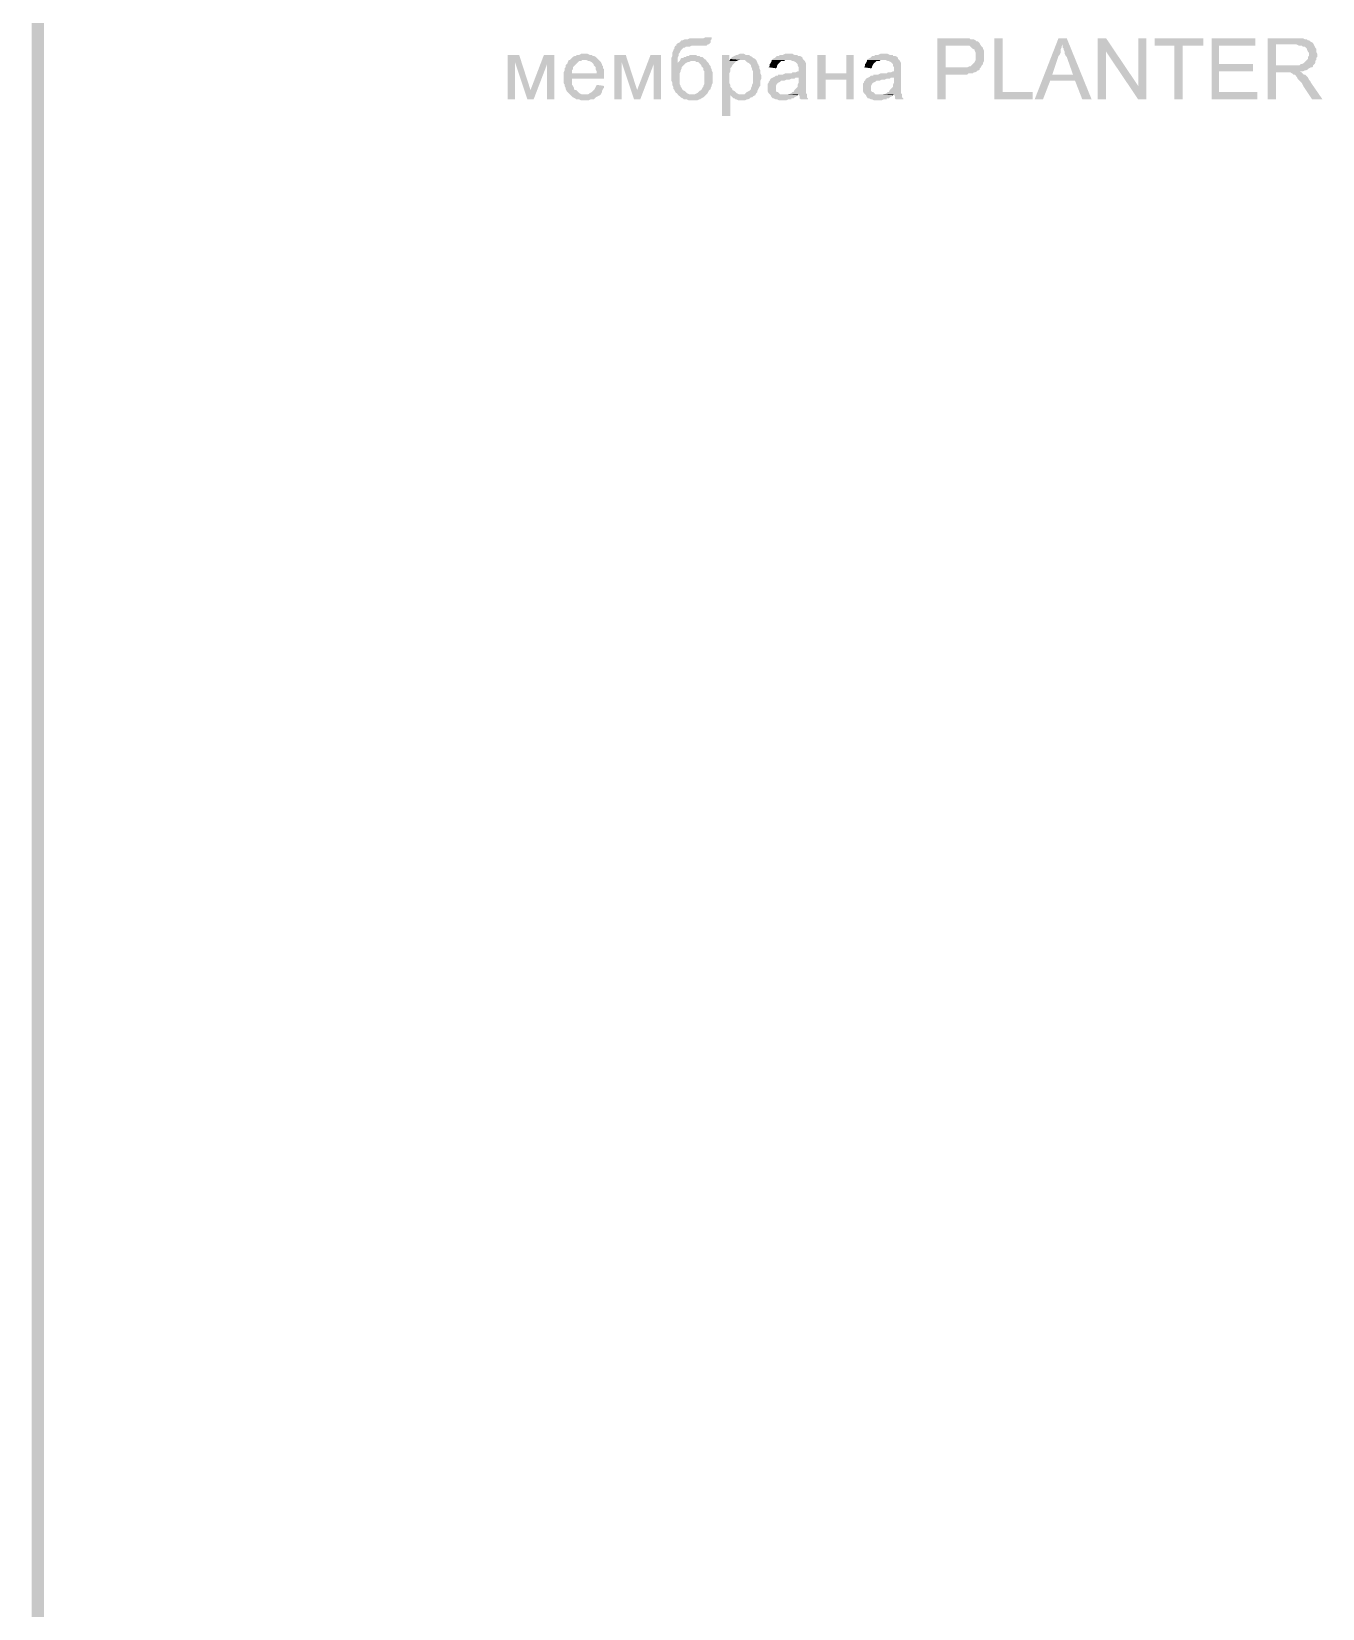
# Model space of a CAD drawing. Header units: millimetres. Extents: x -383313 to -161684, y -117025 to 99224.
# Drawn here: x -371987 to -366709, y -12191 to -5745 of the extents above; entities that cross this region are included whole.
import ezdxf

# ---------------------------------------------------------------- set-up
doc = ezdxf.new("R2010")
doc.units = ezdxf.units.MM
doc.header["$MEASUREMENT"] = 0
doc.layers.add('PDF_Solid Fills', color=7, linetype='Continuous')

# ---------------------------------------------------------------- blocks, each defined once
blk = doc.blocks.new('A$Cf5759c35')
at = {"layer": 'PDF_Solid Fills'}
for points in [[(-10769.6, 12496.8), (-10769.6, 12496.8), (-10778.1, 12492.6), (-10778.1, 12492.6), (-10778.1, 12492.6), (-10782.3, 12492.6), (-10790.8, 12492.6), (-10799.2, 12492.6), (-10811.9, 12492.6), (-10820.4, 12492.6), (-10828.9, 12492.6), (-10833.1, 12492.6), (-10841.6, 12488.3), (-10850, 12488.3), (-10854.3, 12488.3), (-10862.7, 12484.1), (-10867, 12484.1), (-10871.2, 12479.9), (-10875.4, 12475.6), (-10883.9, 12471.4), (-10888.1, 12467.2), (-10888.1, 12462.9), (-10892.4, 12462.9), (-10896.6, 12454.5), (-10896.6, 12450.2), (-10900.8, 12446), (-10900.8, 12441.8), (-10905.1, 12433.3), (-10905.1, 12429.1), (-10905.1, 12420.6), (-10909.3, 12412.1), (-10909.3, 12407.9), (-10909.3, 12399.4), (-10909.3, 12391), (-10909.3, 12382.5), (-10909.3, 12369.8), (-10909.3, 12365.6), (-10909.3, 12357.1), (-10909.3, 12348.6), (-10909.3, 12340.2), (-10909.3, 12331.7), (-10909.3, 12323.2), (-10909.3, 12319), (-10905.1, 12310.5), (-10905.1, 12306.3), (-10905.1, 12302.1), (-10900.8, 12293.6), (-10900.8, 12289.4), (-10900.8, 12285.1), (-10896.6, 12280.9), (-10892.4, 12272.4), (-10888.1, 12268.2), (-10883.9, 12264), (-10879.7, 12259.7), (-10875.4, 12255.5), (-10871.2, 12251.3), (-10862.7, 12247), (-10858.5, 12242.8), (-10854.3, 12242.8), (-10845.8, 12242.8), (-10837.3, 12238.6), (-10833.1, 12238.6), (-10824.6, 12238.6), (-10816.2, 12238.6), (-10811.9, 12238.6), (-10803.5, 12238.6), (-10795, 12242.8), (-10790.8, 12242.8), (-10786.5, 12247), (-10778.1, 12251.3), (-10778.1, 12251.3), (-10773.8, 12255.5), (-10769.6, 12259.7), (-10765.4, 12264), (-10824.6, 12264), (-10824.6, 12264), (-10833.1, 12264), (-10837.3, 12264), (-10845.8, 12268.2), (-10850, 12272.4), (-10854.3, 12276.7), (-10862.7, 12280.9), (-10862.7, 12280.9), (-10867, 12289.4), (-10871.2, 12293.6), (-10871.2, 12297.8), (-10875.4, 12306.3), (-10875.4, 12314.8), (-10875.4, 12319), (-10875.4, 12327.5), (-10875.4, 12335.9), (-10875.4, 12344.4), (-10875.4, 12348.6), (-10871.2, 12357.1), (-10871.2, 12361.3), (-10867, 12369.8), (-10867, 12374), (-10862.7, 12378.3), (-10858.5, 12382.5), (-10854.3, 12386.7), (-10883.9, 12391), (-10883.9, 12391), (-10883.9, 12399.4), (-10883.9, 12403.7), (-10883.9, 12412.1), (-10879.7, 12420.6), (-10879.7, 12424.8), (-10879.7, 12429.1), (-10875.4, 12433.3), (-10871.2, 12441.8), (-10867, 12446), (-10862.7, 12450.2), (-10858.5, 12454.5), (-10854.3, 12454.5), (-10850, 12458.7), (-10845.8, 12458.7), (-10837.3, 12458.7), (-10833.1, 12458.7), (-10824.6, 12462.9), (-10816.2, 12462.9), (-10807.7, 12462.9), (-10799.2, 12462.9), (-10790.8, 12462.9), (-10782.3, 12462.9), (-10778.1, 12462.9), (-10769.6, 12462.9), (-10765.4, 12462.9), (-10761.1, 12467.2), (-10756.9, 12467.2), (-10752.7, 12471.4), (-10748.4, 12475.6), (-10748.4, 12484.1), (-10744.2, 12488.3), (-10744.2, 12496.8)], [(-9724, 12492.6), (-9821.3, 12492.6), (-9821.3, 12242.8), (-9787.5, 12242.8), (-9787.5, 12344.4), (-9724, 12344.4), (-9715.5, 12344.4), (-9707, 12344.4), (-9698.6, 12344.4), (-9694.3, 12348.6), (-9685.9, 12348.6), (-9677.4, 12348.6), (-9673.2, 12352.9), (-9668.9, 12352.9), (-9660.5, 12357.1), (-9656.2, 12361.3), (-9652, 12361.3), (-9647.8, 12365.6), (-9647.8, 12369.8), (-9787.5, 12374), (-9787.5, 12462.9), (-9724, 12462.9), (-9643.5, 12462.9), (-9647.8, 12471.4), (-9652, 12475.6), (-9656.2, 12479.9), (-9660.5, 12479.9), (-9664.7, 12484.1), (-9673.2, 12488.3), (-9681.6, 12488.3), (-9685.9, 12488.3), (-9690.1, 12492.6), (-9694.3, 12492.6), (-9702.8, 12492.6), (-9707, 12492.6), (-9715.5, 12492.6)], [(-9643.5, 12462.9), (-9724, 12462.9), (-9690.1, 12462.9), (-9685.9, 12458.7), (-9681.6, 12454.5), (-9677.4, 12450.2), (-9668.9, 12446), (-9668.9, 12446), (-9668.9, 12441.8), (-9664.7, 12433.3), (-9664.7, 12424.8), (-9664.7, 12420.6), (-9664.7, 12416.4), (-9664.7, 12407.9), (-9664.7, 12403.7), (-9668.9, 12395.2), (-9673.2, 12391), (-9677.4, 12386.7), (-9677.4, 12386.7), (-9681.6, 12382.5), (-9685.9, 12378.3), (-9690.1, 12378.3), (-9698.6, 12374), (-9707, 12374), (-9711.3, 12374), (-9724, 12374), (-9787.5, 12374), (-9647.8, 12369.8), (-9643.5, 12374), (-9639.3, 12382.5), (-9635.1, 12386.7), (-9635.1, 12391), (-9630.8, 12399.4), (-9630.8, 12407.9), (-9630.8, 12412.1), (-9630.8, 12420.6), (-9630.8, 12420.6), (-9630.8, 12429.1), (-9630.8, 12433.3), (-9630.8, 12441.8), (-9635.1, 12450.2), (-9635.1, 12454.5), (-9639.3, 12458.7)], [(-9554.6, 12492.6), (-9588.5, 12492.6), (-9588.5, 12242.8), (-9431.9, 12242.8), (-9431.9, 12272.4), (-9554.6, 12272.4)], [(-9292.2, 12492.6), (-9326, 12492.6), (-9423.4, 12242.8), (-9389.5, 12242.8), (-9359.9, 12319), (-9258.3, 12319), (-9351.4, 12344.4), (-9326, 12420.6), (-9326, 12420.6), (-9321.8, 12424.8), (-9317.6, 12433.3), (-9317.6, 12437.5), (-9317.6, 12446), (-9313.3, 12454.5), (-9313.3, 12458.7), (-9309.1, 12467.2)], [(-9292.2, 12492.6), (-9309.1, 12467.2), (-9309.1, 12454.5), (-9304.9, 12450.2), (-9304.9, 12446), (-9300.6, 12437.5), (-9300.6, 12429.1), (-9296.4, 12420.6), (-9292.2, 12416.4), (-9266.8, 12344.4), (-9351.4, 12344.4), (-9258.3, 12319), (-9228.7, 12242.8), (-9190.6, 12242.8)], [(-9131.3, 12492.6), (-9165.2, 12492.6), (-9165.2, 12242.8), (-9131.3, 12242.8), (-9131.3, 12437.5)], [(-8733.4, 12492.6), (-8932.3, 12492.6), (-8932.3, 12462.9), (-8851.9, 12462.9), (-8851.9, 12242.8), (-8818, 12242.8), (-8818, 12462.9), (-8733.4, 12462.9)], [(-8521.7, 12492.6), (-8699.5, 12492.6), (-8699.5, 12242.8), (-8513.2, 12242.8), (-8513.2, 12272.4), (-8669.9, 12272.4), (-8669.9, 12357.1), (-8530.2, 12357.1), (-8530.2, 12386.7), (-8669.9, 12386.7), (-8669.9, 12462.9), (-8521.7, 12462.9)], [(-8356.6, 12492.6), (-8470.9, 12492.6), (-8470.9, 12242.8), (-8437, 12242.8), (-8437, 12352.9), (-8398.9, 12352.9), (-8339.7, 12357.1), (-8335.4, 12357.1), (-8327, 12357.1), (-8318.5, 12361.3), (-8314.3, 12361.3), (-8305.8, 12365.6), (-8301.6, 12369.8), (-8293.1, 12374), (-8288.9, 12374), (-8284.6, 12378.3), (-8284.6, 12382.5), (-8437, 12382.5), (-8437, 12467.2), (-8356.6, 12467.2), (-8284.6, 12471.4), (-8288.9, 12475.6), (-8297.3, 12479.9), (-8301.6, 12484.1), (-8305.8, 12484.1), (-8310, 12488.3), (-8314.3, 12488.3), (-8318.5, 12488.3), (-8327, 12492.6), (-8335.4, 12492.6), (-8339.7, 12492.6), (-8348.1, 12492.6)], [(-8284.6, 12471.4), (-8356.6, 12467.2), (-8352.4, 12467.2), (-8343.9, 12462.9), (-8339.7, 12462.9), (-8331.2, 12462.9), (-8327, 12458.7), (-8318.5, 12458.7), (-8314.3, 12454.5), (-8310, 12450.2), (-8310, 12446), (-8305.8, 12437.5), (-8301.6, 12433.3), (-8301.6, 12424.8), (-8301.6, 12420.6), (-8305.8, 12416.4), (-8305.8, 12407.9), (-8310, 12403.7), (-8314.3, 12399.4), (-8318.5, 12395.2), (-8322.7, 12391), (-8331.2, 12386.7), (-8331.2, 12386.7), (-8335.4, 12386.7), (-8339.7, 12382.5), (-8348.1, 12382.5), (-8356.6, 12382.5), (-8365.1, 12382.5), (-8437, 12382.5), (-8284.6, 12382.5), (-8280.4, 12386.7), (-8276.2, 12391), (-8276.2, 12399.4), (-8271.9, 12403.7), (-8271.9, 12412.1), (-8267.7, 12416.4), (-8267.7, 12424.8), (-8267.7, 12429.1), (-8271.9, 12437.5), (-8271.9, 12441.8), (-8271.9, 12450.2), (-8276.2, 12454.5), (-8280.4, 12462.9), (-8280.4, 12462.9)], [(-11531.6, 12424.8), (-11578.2, 12424.8), (-11578.2, 12242.8), (-11548.5, 12242.8), (-11548.5, 12395.2)], [(-11387.7, 12424.8), (-11430, 12424.8), (-11485, 12280.9), (-11497.7, 12242.8), (-11472.3, 12242.8), (-11417.3, 12386.7)], [(-11324.2, 12403.7), (-11328.4, 12403.7), (-11332.6, 12395.2), (-11332.6, 12391), (-11336.9, 12386.7), (-11341.1, 12382.5), (-11341.1, 12374), (-11345.3, 12369.8), (-11345.3, 12361.3), (-11349.6, 12352.9), (-11349.6, 12348.6), (-11349.6, 12340.2), (-11349.6, 12331.7), (-11349.6, 12323.2), (-11349.6, 12319), (-11349.6, 12310.5), (-11345.3, 12302.1), (-11345.3, 12297.8), (-11341.1, 12289.4), (-11341.1, 12285.1), (-11336.9, 12276.7), (-11332.6, 12272.4), (-11328.4, 12268.2), (-11324.2, 12264), (-11264.9, 12264), (-11264.9, 12264), (-11273.4, 12264), (-11277.6, 12264), (-11286.1, 12268.2), (-11290.3, 12272.4), (-11294.5, 12276.7), (-11298.8, 12280.9), (-11303, 12280.9), (-11307.2, 12285.1), (-11307.2, 12289.4), (-11311.5, 12297.8), (-11315.7, 12302.1), (-11315.7, 12310.5), (-11315.7, 12319), (-11315.7, 12327.5), (-11184.5, 12327.5), (-11184.5, 12327.5), (-11184.5, 12331.7), (-11184.5, 12340.2), (-11184.5, 12348.6), (-11315.7, 12348.6), (-11315.7, 12352.9), (-11315.7, 12361.3), (-11311.5, 12365.6), (-11311.5, 12374), (-11307.2, 12378.3), (-11303, 12382.5), (-11298.8, 12386.7), (-11294.5, 12391), (-11290.3, 12395.2), (-11286.1, 12399.4), (-11277.6, 12399.4), (-11273.4, 12403.7), (-11264.9, 12403.7)], [(-11264.9, 12429.1), (-11264.9, 12429.1), (-11277.6, 12429.1), (-11286.1, 12424.8), (-11294.5, 12424.8), (-11298.8, 12420.6), (-11303, 12420.6), (-11311.5, 12416.4), (-11315.7, 12412.1), (-11319.9, 12407.9), (-11324.2, 12403.7), (-11264.9, 12403.7), (-11260.7, 12403.7), (-11256.4, 12403.7), (-11248, 12399.4), (-11243.7, 12399.4), (-11235.3, 12395.2), (-11231, 12391), (-11226.8, 12386.7), (-11226.8, 12382.5), (-11222.6, 12378.3), (-11218.3, 12374), (-11218.3, 12365.6), (-11214.1, 12357.1), (-11214.1, 12348.6), (-11315.7, 12348.6), (-11184.5, 12348.6), (-11184.5, 12357.1), (-11184.5, 12365.6), (-11188.7, 12369.8), (-11188.7, 12378.3), (-11192.9, 12382.5), (-11192.9, 12386.7), (-11197.2, 12395.2), (-11201.4, 12399.4), (-11205.6, 12403.7), (-11209.9, 12407.9), (-11214.1, 12412.1), (-11218.3, 12416.4), (-11226.8, 12420.6), (-11231, 12420.6), (-11235.3, 12424.8), (-11243.7, 12424.8), (-11252.2, 12429.1), (-11256.4, 12429.1)], [(-11095.6, 12424.8), (-11142.1, 12424.8), (-11142.1, 12242.8), (-11112.5, 12242.8), (-11112.5, 12395.2)], [(-10951.6, 12424.8), (-10994, 12424.8), (-11049, 12280.9), (-11061.7, 12242.8), (-11036.3, 12242.8), (-10981.3, 12386.7)], [(-10820.4, 12424.8), (-10833.1, 12424.8), (-10837.3, 12420.6), (-10845.8, 12420.6), (-10850, 12416.4), (-10858.5, 12416.4), (-10858.5, 12412.1), (-10867, 12412.1), (-10871.2, 12407.9), (-10875.4, 12399.4), (-10879.7, 12395.2), (-10883.9, 12391), (-10854.3, 12386.7), (-10850, 12391), (-10841.6, 12395.2), (-10837.3, 12395.2), (-10828.9, 12399.4), (-10824.6, 12399.4), (-10765.4, 12399.4), (-10765.4, 12403.7), (-10773.8, 12407.9), (-10778.1, 12412.1), (-10782.3, 12416.4), (-10790.8, 12416.4), (-10795, 12420.6), (-10803.5, 12420.6), (-10807.7, 12424.8), (-10816.2, 12424.8)], [(-10765.4, 12399.4), (-10824.6, 12399.4), (-10811.9, 12399.4), (-10807.7, 12395.2), (-10799.2, 12395.2), (-10795, 12391), (-10790.8, 12386.7), (-10786.5, 12382.5), (-10786.5, 12378.3), (-10782.3, 12374), (-10778.1, 12369.8), (-10778.1, 12361.3), (-10773.8, 12357.1), (-10773.8, 12348.6), (-10773.8, 12340.2), (-10773.8, 12335.9), (-10773.8, 12327.5), (-10773.8, 12319), (-10773.8, 12310.5), (-10773.8, 12306.3), (-10778.1, 12297.8), (-10778.1, 12293.6), (-10782.3, 12289.4), (-10786.5, 12280.9), (-10786.5, 12280.9), (-10795, 12276.7), (-10799.2, 12272.4), (-10803.5, 12268.2), (-10811.9, 12264), (-10816.2, 12264), (-10824.6, 12264), (-10765.4, 12264), (-10761.1, 12268.2), (-10756.9, 12276.7), (-10752.7, 12280.9), (-10748.4, 12285.1), (-10748.4, 12289.4), (-10744.2, 12297.8), (-10744.2, 12302.1), (-10740, 12310.5), (-10740, 12319), (-10740, 12323.2), (-10740, 12331.7), (-10740, 12335.9), (-10740, 12344.4), (-10740, 12352.9), (-10744.2, 12361.3), (-10744.2, 12365.6), (-10748.4, 12374), (-10748.4, 12378.3), (-10752.7, 12382.5), (-10756.9, 12391), (-10761.1, 12395.2)], [(-10672.2, 12424.8), (-10701.9, 12424.8), (-10701.9, 12175.1), (-10668, 12175.1), (-10668, 12259.7), (-10625.7, 12264), (-10629.9, 12264), (-10634.1, 12264), (-10642.6, 12268.2), (-10646.8, 12272.4), (-10651.1, 12276.7), (-10659.5, 12280.9), (-10659.5, 12285.1), (-10663.8, 12289.4), (-10668, 12293.6), (-10668, 12302.1), (-10672.2, 12310.5), (-10672.2, 12314.8), (-10672.2, 12323.2), (-10672.2, 12331.7), (-10672.2, 12335.9), (-10672.2, 12344.4), (-10672.2, 12348.6), (-10668, 12357.1), (-10668, 12365.6), (-10668, 12369.8), (-10663.8, 12374), (-10659.5, 12382.5), (-10655.3, 12386.7), (-10651.1, 12391), (-10646.8, 12395.2), (-10642.6, 12399.4), (-10672.2, 12399.4)], [(-10668, 12407.9), (-10672.2, 12399.4), (-10642.6, 12399.4), (-10634.1, 12403.7), (-10629.9, 12403.7), (-10621.4, 12403.7)], [(-10621.4, 12429.1), (-10621.4, 12429.1), (-10629.9, 12429.1), (-10638.4, 12424.8), (-10642.6, 12424.8), (-10651.1, 12420.6), (-10651.1, 12420.6), (-10659.5, 12416.4), (-10663.8, 12412.1), (-10668, 12407.9), (-10621.4, 12403.7), (-10617.2, 12403.7), (-10608.7, 12403.7), (-10604.5, 12399.4), (-10600.3, 12395.2), (-10591.8, 12391), (-10587.6, 12386.7), (-10583.3, 12382.5), (-10583.3, 12378.3), (-10579.1, 12369.8), (-10579.1, 12365.6), (-10574.9, 12357.1), (-10574.9, 12352.9), (-10574.9, 12344.4), (-10574.9, 12335.9), (-10574.9, 12331.7), (-10574.9, 12323.2), (-10574.9, 12314.8), (-10574.9, 12310.5), (-10579.1, 12302.1), (-10579.1, 12297.8), (-10583.3, 12289.4), (-10583.3, 12285.1), (-10587.6, 12280.9), (-10591.8, 12276.7), (-10600.3, 12272.4), (-10604.5, 12268.2), (-10608.7, 12264), (-10617.2, 12264), (-10625.7, 12264), (-10668, 12259.7), (-10668, 12259.7), (-10659.5, 12251.3), (-10655.3, 12247), (-10651.1, 12247), (-10646.8, 12242.8), (-10642.6, 12242.8), (-10634.1, 12238.6), (-10629.9, 12238.6), (-10621.4, 12238.6), (-10621.4, 12238.6), (-10613, 12238.6), (-10608.7, 12238.6), (-10600.3, 12242.8), (-10596, 12242.8), (-10587.6, 12247), (-10583.3, 12251.3), (-10579.1, 12251.3), (-10574.9, 12255.5), (-10566.4, 12259.7), (-10562.2, 12268.2), (-10557.9, 12272.4), (-10557.9, 12276.7), (-10553.7, 12285.1), (-10553.7, 12285.1), (-10549.5, 12293.6), (-10545.2, 12297.8), (-10545.2, 12306.3), (-10545.2, 12314.8), (-10545.2, 12319), (-10541, 12327.5), (-10541, 12335.9), (-10541, 12335.9), (-10541, 12340.2), (-10545.2, 12348.6), (-10545.2, 12357.1), (-10545.2, 12361.3), (-10549.5, 12369.8), (-10549.5, 12378.3), (-10553.7, 12382.5), (-10553.7, 12386.7), (-10557.9, 12391), (-10557.9, 12395.2), (-10562.2, 12403.7), (-10566.4, 12407.9), (-10574.9, 12412.1), (-10579.1, 12416.4), (-10579.1, 12416.4), (-10587.6, 12420.6), (-10591.8, 12424.8), (-10600.3, 12424.8), (-10604.5, 12424.8), (-10613, 12429.1)], [(-10498.7, 12403.7), (-10498.7, 12399.4), (-10502.9, 12391), (-10507.1, 12386.7), (-10507.1, 12378.3), (-10511.4, 12374), (-10481.7, 12369.8), (-10477.5, 12374), (-10477.5, 12378.3), (-10473.3, 12386.7), (-10469, 12391), (-10464.8, 12395.2), (-10460.6, 12399.4), (-10456.3, 12399.4), (-10447.9, 12399.4), (-10443.6, 12403.7), (-10435.2, 12403.7)], [(-10426.7, 12429.1), (-10426.7, 12429.1), (-10443.6, 12429.1), (-10452.1, 12424.8), (-10456.3, 12424.8), (-10464.8, 12424.8), (-10469, 12420.6), (-10477.5, 12420.6), (-10481.7, 12416.4), (-10486, 12412.1), (-10494.4, 12407.9), (-10498.7, 12403.7), (-10435.2, 12403.7), (-10430.9, 12403.7), (-10422.5, 12403.7), (-10414, 12399.4), (-10409.8, 12399.4), (-10401.3, 12395.2), (-10397.1, 12391), (-10397.1, 12391), (-10392.8, 12386.7), (-10392.8, 12382.5), (-10388.6, 12374), (-10388.6, 12365.6), (-10388.6, 12365.6), (-10388.6, 12357.1), (-10392.8, 12357.1), (-10401.3, 12352.9), (-10405.5, 12352.9), (-10414, 12352.9), (-10418.2, 12348.6), (-10426.7, 12348.6), (-10435.2, 12348.6), (-10443.6, 12348.6), (-10452.1, 12344.4), (-10460.6, 12344.4), (-10464.8, 12344.4), (-10473.3, 12344.4), (-10473.3, 12340.2), (-10481.7, 12340.2), (-10486, 12335.9), (-10388.6, 12331.7), (-10388.6, 12323.2), (-10388.6, 12319), (-10388.6, 12310.5), (-10392.8, 12302.1), (-10392.8, 12297.8), (-10392.8, 12293.6), (-10397.1, 12289.4), (-10401.3, 12285.1), (-10405.5, 12280.9), (-10409.8, 12272.4), (-10414, 12272.4), (-10418.2, 12268.2), (-10426.7, 12264), (-10388.6, 12264), (-10388.6, 12264), (-10384.4, 12255.5), (-10384.4, 12247), (-10380.1, 12242.8), (-10350.5, 12242.8), (-10350.5, 12247), (-10354.7, 12251.3), (-10354.7, 12259.7), (-10354.7, 12264), (-10359, 12268.2), (-10359, 12272.4), (-10359, 12276.7), (-10359, 12280.9), (-10359, 12289.4), (-10359, 12297.8), (-10359, 12306.3), (-10359, 12319), (-10359, 12361.3), (-10359, 12361.3), (-10359, 12369.8), (-10359, 12378.3), (-10359, 12382.5), (-10359, 12386.7), (-10359, 12391), (-10363.2, 12399.4), (-10367.4, 12403.7), (-10371.7, 12407.9), (-10371.7, 12412.1), (-10375.9, 12416.4), (-10384.4, 12420.6), (-10392.8, 12420.6), (-10392.8, 12424.8), (-10401.3, 12424.8), (-10405.5, 12424.8), (-10414, 12429.1), (-10422.5, 12429.1)], [(-10278.5, 12424.8), (-10312.4, 12424.8), (-10312.4, 12242.8), (-10278.5, 12242.8), (-10278.5, 12323.2), (-10193.9, 12323.2), (-10278.5, 12348.6)], [(-10164.2, 12424.8), (-10193.9, 12424.8), (-10193.9, 12348.6), (-10278.5, 12348.6), (-10193.9, 12323.2), (-10193.9, 12242.8), (-10164.2, 12242.8)], [(-10109.2, 12403.7), (-10109.2, 12399.4), (-10113.4, 12391), (-10117.7, 12386.7), (-10117.7, 12378.3), (-10121.9, 12374), (-10092.3, 12369.8), (-10088, 12374), (-10088, 12378.3), (-10083.8, 12386.7), (-10079.6, 12391), (-10075.3, 12395.2), (-10071.1, 12399.4), (-10066.9, 12399.4), (-10058.4, 12399.4), (-10054.2, 12403.7), (-10045.7, 12403.7)], [(-10037.2, 12429.1), (-10037.2, 12429.1), (-10054.2, 12429.1), (-10062.6, 12424.8), (-10066.9, 12424.8), (-10075.3, 12424.8), (-10079.6, 12420.6), (-10088, 12420.6), (-10092.3, 12416.4), (-10096.5, 12412.1), (-10105, 12407.9), (-10109.2, 12403.7), (-10045.7, 12403.7), (-10041.5, 12403.7), (-10033, 12403.7), (-10024.5, 12399.4), (-10020.3, 12399.4), (-10011.8, 12395.2), (-10007.6, 12391), (-10007.6, 12391), (-10003.4, 12386.7), (-10003.4, 12382.5), (-9999.1, 12374), (-9999.1, 12365.6), (-9999.1, 12365.6), (-9999.1, 12357.1), (-10003.4, 12357.1), (-10011.8, 12352.9), (-10016.1, 12352.9), (-10024.5, 12352.9), (-10028.8, 12348.6), (-10037.2, 12348.6), (-10045.7, 12348.6), (-10054.2, 12348.6), (-10062.6, 12344.4), (-10071.1, 12344.4), (-10075.3, 12344.4), (-10083.8, 12344.4), (-10083.8, 12340.2), (-10092.3, 12340.2), (-10096.5, 12335.9), (-9999.1, 12331.7), (-9999.1, 12323.2), (-9999.1, 12319), (-9999.1, 12310.5), (-10003.4, 12302.1), (-10003.4, 12297.8), (-10003.4, 12293.6), (-10007.6, 12289.4), (-10011.8, 12285.1), (-10016.1, 12280.9), (-10020.3, 12272.4), (-10024.5, 12272.4), (-10028.8, 12268.2), (-10037.2, 12264), (-9999.1, 12264), (-9999.1, 12264), (-9994.9, 12255.5), (-9994.9, 12247), (-9990.7, 12242.8), (-9961, 12242.8), (-9961, 12247), (-9965.3, 12251.3), (-9965.3, 12259.7), (-9965.3, 12264), (-9969.5, 12268.2), (-9969.5, 12272.4), (-9969.5, 12276.7), (-9969.5, 12280.9), (-9969.5, 12289.4), (-9969.5, 12297.8), (-9969.5, 12306.3), (-9969.5, 12319), (-9969.5, 12361.3), (-9969.5, 12361.3), (-9969.5, 12369.8), (-9969.5, 12378.3), (-9969.5, 12382.5), (-9969.5, 12386.7), (-9969.5, 12391), (-9973.7, 12399.4), (-9978, 12403.7), (-9982.2, 12407.9), (-9982.2, 12412.1), (-9986.4, 12416.4), (-9994.9, 12420.6), (-10003.4, 12420.6), (-10003.4, 12424.8), (-10011.8, 12424.8), (-10016.1, 12424.8), (-10024.5, 12429.1), (-10033, 12429.1)], [(-10486, 12335.9), (-10494.4, 12331.7), (-10494.4, 12331.7), (-10502.9, 12327.5), (-10507.1, 12319), (-10511.4, 12314.8), (-10511.4, 12310.5), (-10515.6, 12306.3), (-10515.6, 12297.8), (-10515.6, 12289.4), (-10515.6, 12289.4), (-10515.6, 12280.9), (-10515.6, 12276.7), (-10511.4, 12268.2), (-10507.1, 12264), (-10502.9, 12259.7), (-10498.7, 12251.3), (-10498.7, 12251.3), (-10494.4, 12247), (-10490.2, 12247), (-10481.7, 12242.8), (-10477.5, 12242.8), (-10469, 12238.6), (-10460.6, 12238.6), (-10452.1, 12238.6), (-10447.9, 12238.6), (-10439.4, 12238.6), (-10430.9, 12242.8), (-10426.7, 12242.8), (-10418.2, 12242.8), (-10418.2, 12247), (-10409.8, 12247), (-10405.5, 12251.3), (-10397.1, 12255.5), (-10392.8, 12259.7), (-10447.9, 12264), (-10447.9, 12264), (-10456.3, 12264), (-10464.8, 12264), (-10469, 12268.2), (-10473.3, 12272.4), (-10477.5, 12272.4), (-10481.7, 12276.7), (-10481.7, 12285.1), (-10481.7, 12289.4), (-10481.7, 12293.6), (-10481.7, 12297.8), (-10477.5, 12306.3), (-10477.5, 12306.3), (-10473.3, 12310.5), (-10464.8, 12314.8), (-10460.6, 12319), (-10456.3, 12319), (-10447.9, 12319), (-10439.4, 12323.2), (-10435.2, 12323.2), (-10426.7, 12323.2), (-10418.2, 12327.5), (-10414, 12327.5), (-10405.5, 12327.5), (-10401.3, 12331.7), (-10392.8, 12331.7), (-10388.6, 12331.7)], [(-10096.5, 12335.9), (-10105, 12331.7), (-10105, 12331.7), (-10113.4, 12327.5), (-10117.7, 12319), (-10121.9, 12314.8), (-10121.9, 12310.5), (-10126.1, 12306.3), (-10126.1, 12297.8), (-10126.1, 12289.4), (-10126.1, 12289.4), (-10126.1, 12280.9), (-10126.1, 12276.7), (-10121.9, 12268.2), (-10117.7, 12264), (-10113.4, 12259.7), (-10109.2, 12251.3), (-10109.2, 12251.3), (-10105, 12247), (-10100.7, 12247), (-10092.3, 12242.8), (-10088, 12242.8), (-10079.6, 12238.6), (-10071.1, 12238.6), (-10062.6, 12238.6), (-10058.4, 12238.6), (-10049.9, 12238.6), (-10041.5, 12242.8), (-10037.2, 12242.8), (-10028.8, 12242.8), (-10028.8, 12247), (-10020.3, 12247), (-10016.1, 12251.3), (-10007.6, 12255.5), (-10003.4, 12259.7), (-10058.4, 12264), (-10058.4, 12264), (-10066.9, 12264), (-10075.3, 12264), (-10079.6, 12268.2), (-10083.8, 12272.4), (-10088, 12272.4), (-10092.3, 12276.7), (-10092.3, 12285.1), (-10092.3, 12289.4), (-10092.3, 12293.6), (-10092.3, 12297.8), (-10088, 12306.3), (-10088, 12306.3), (-10083.8, 12310.5), (-10075.3, 12314.8), (-10071.1, 12319), (-10066.9, 12319), (-10058.4, 12319), (-10049.9, 12323.2), (-10045.7, 12323.2), (-10037.2, 12323.2), (-10028.8, 12327.5), (-10024.5, 12327.5), (-10016.1, 12327.5), (-10011.8, 12331.7), (-10003.4, 12331.7), (-9999.1, 12331.7)], [(-8339.7, 12357.1), (-8398.9, 12352.9), (-8377.8, 12352.9), (-8369.3, 12348.6), (-8365.1, 12344.4), (-8360.8, 12344.4), (-8356.6, 12340.2), (-8352.4, 12335.9), (-8348.1, 12327.5), (-8343.9, 12323.2), (-8339.7, 12319), (-8335.4, 12314.8), (-8331.2, 12310.5), (-8327, 12302.1), (-8322.7, 12293.6), (-8288.9, 12242.8), (-8246.5, 12242.8), (-8293.1, 12310.5), (-8293.1, 12310.5), (-8297.3, 12319), (-8301.6, 12323.2), (-8305.8, 12331.7), (-8310, 12335.9), (-8314.3, 12340.2), (-8318.5, 12344.4), (-8322.7, 12344.4), (-8327, 12348.6), (-8331.2, 12352.9)], [(-11214.1, 12302.1), (-11214.1, 12302.1), (-11218.3, 12293.6), (-11222.6, 12285.1), (-11226.8, 12280.9), (-11231, 12276.7), (-11235.3, 12272.4), (-11235.3, 12272.4), (-11243.7, 12268.2), (-11248, 12264), (-11256.4, 12264), (-11264.9, 12264), (-11324.2, 12264), (-11324.2, 12264), (-11319.9, 12259.7), (-11315.7, 12255.5), (-11311.5, 12251.3), (-11303, 12247), (-11298.8, 12242.8), (-11290.3, 12242.8), (-11286.1, 12242.8), (-11277.6, 12238.6), (-11269.1, 12238.6), (-11264.9, 12238.6), (-11264.9, 12238.6), (-11256.4, 12238.6), (-11248, 12238.6), (-11239.5, 12242.8), (-11235.3, 12242.8), (-11226.8, 12242.8), (-11222.6, 12247), (-11218.3, 12251.3), (-11209.9, 12255.5), (-11209.9, 12255.5), (-11201.4, 12259.7), (-11197.2, 12264), (-11192.9, 12272.4), (-11192.9, 12276.7), (-11188.7, 12285.1), (-11184.5, 12289.4), (-11184.5, 12297.8)]]:
    blk.add_hatch(color=8, dxfattribs=at).paths.add_polyline_path(points)
at = {"layer": 'PDF_Solid Fills', "color": 8, "lineweight": 13}
for points in [[(-13525.5, -17839.3), (-13474.7, -17788.5), (-13525.5, 23207.1)], [(-13474.7, -17788.5), (-13525.5, 23207.1), (-13474.7, 23156.3)], [(-9131.3, 12492.6), (-9131.3, 12437.5), (-9000.1, 12297.8), (-9000.1, 12242.8)], [(-9000.1, 12492.6), (-9000.1, 12242.8), (-8966.2, 12492.6), (-8966.2, 12242.8)], [(-11531.6, 12424.8), (-11548.5, 12395.2), (-11485, 12280.9), (-11497.7, 12242.8)], [(-11387.7, 12424.8), (-11417.3, 12386.7), (-11387.7, 12242.8), (-11417.3, 12242.8)], [(-11095.6, 12424.8), (-11112.5, 12395.2), (-11049, 12280.9), (-11061.7, 12242.8)], [(-10951.6, 12424.8), (-10981.3, 12386.7), (-10951.6, 12242.8), (-10981.3, 12242.8)], [(-10426.7, 12264), (-10447.9, 12264), (-10388.6, 12264), (-10392.8, 12259.7)], [(-10037.2, 12264), (-10058.4, 12264), (-9999.1, 12264), (-10003.4, 12259.7)]]:
    blk.add_solid(points, dxfattribs=at)

msp = doc.modelspace()

# ---------------------------------------------------------------- block references
at = {"ltscale": 100}
msp.add_blockref('A$Cf5759c35', (-358461.97282, -18264.93104), dxfattribs=at)

doc.saveas('drawing.dxf')
